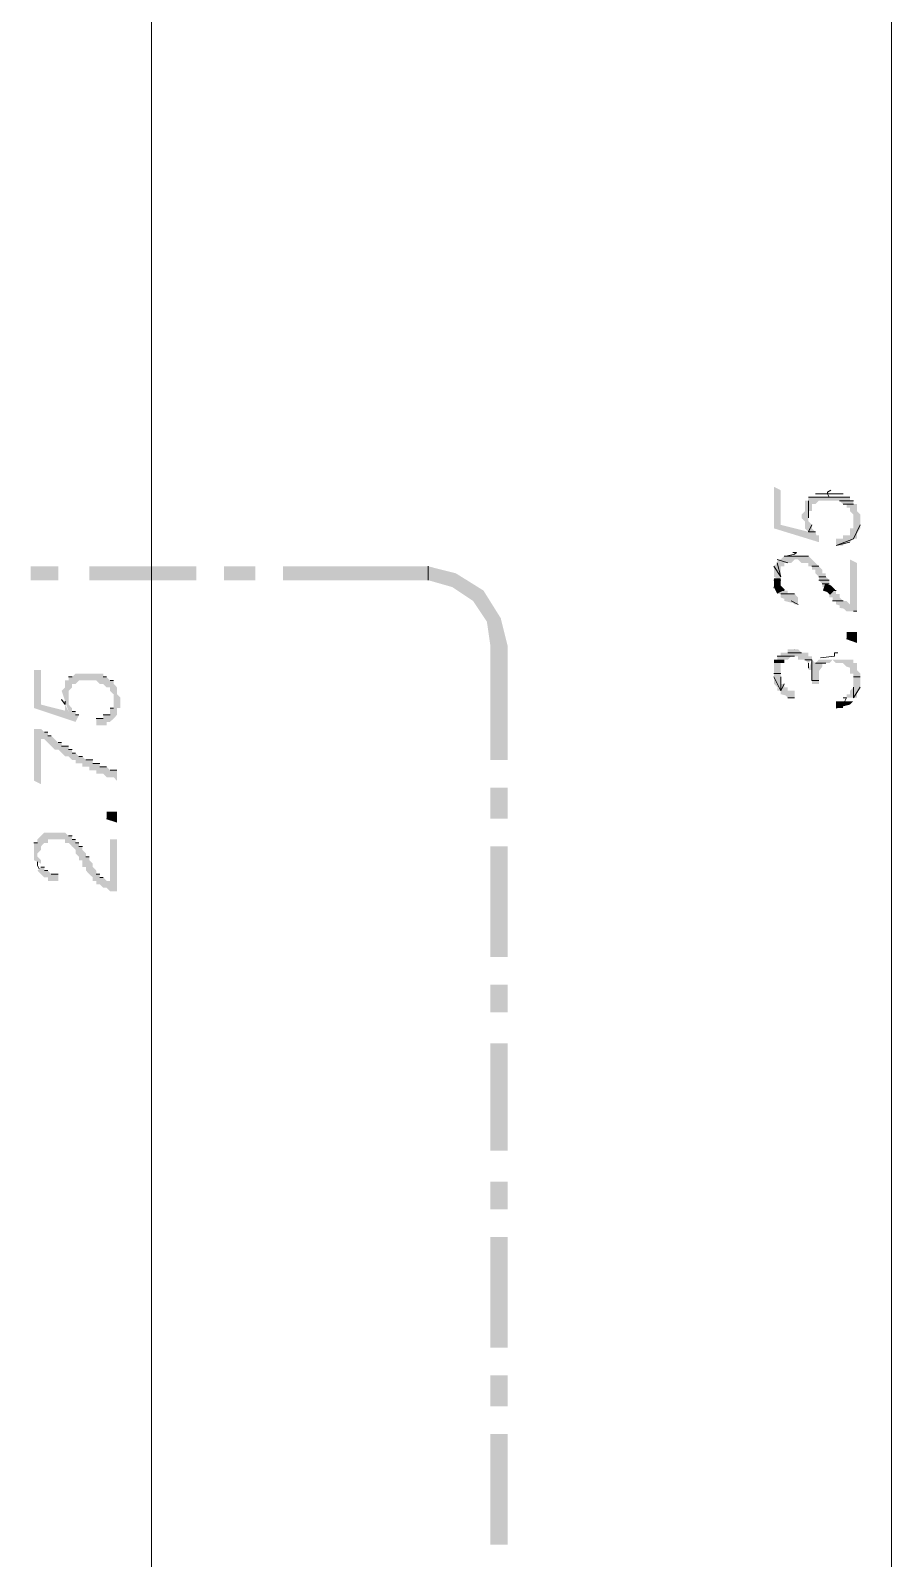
# Model space of a CAD drawing. Header units: millimetres. Extents: x 182 to 575, y -105 to 95.
# Drawn here: x 280.609 to 281.794, y 83.763 to 85.868 of the extents above; entities that cross this region are included whole.
import ezdxf

# ---------------------------------------------------------------- set-up
doc = ezdxf.new("R2010")
doc.units = ezdxf.units.MM
doc.header["$MEASUREMENT"] = 0
doc.layers.add('PDF_Geometry', color=7, linetype='Continuous')
doc.layers.add('PDF_Solid Fills', color=7, linetype='Continuous')

msp = doc.modelspace()

# ---------------------------------------------------------------- hatches: boundary and pattern name
at = {"layer": 'PDF_Solid Fills', "transparency": 33554559}
for points in [[(281.6913, 85.1729), (281.6897, 85.1777), (281.685, 85.1824), (281.685, 85.1872), (281.6802, 85.192), (281.6802, 85.2062), (281.685, 85.2062), (281.685, 85.2158), (281.6897, 85.2158), (281.6945, 85.2205), (281.7231, 85.2205), (281.7278, 85.2158), (281.7326, 85.2158), (281.7326, 85.211), (281.7373, 85.211), (281.7373, 85.2062), (281.7421, 85.2015), (281.7421, 85.1824), (281.7373, 85.1824), (281.7373, 85.1729), (281.7278, 85.1729), (281.7278, 85.1681), (281.7183, 85.1681), (281.7183, 85.1586), (281.7278, 85.1586), (281.731, 85.1618), (281.7373, 85.1634), (281.7421, 85.1681), (281.7469, 85.1681), (281.7469, 85.1753), (281.7516, 85.1824), (281.7516, 85.2015), (281.7469, 85.2062), (281.7469, 85.2158), (281.7421, 85.2158), (281.7421, 85.2205), (281.7373, 85.2205), (281.7373, 85.2253), (281.6802, 85.2253), (281.6802, 85.2205), (281.6754, 85.2205), (281.6754, 85.2062), (281.6707, 85.2015), (281.6707, 85.1967), (281.6754, 85.192), (281.6754, 85.1824), (281.6802, 85.1777), (281.6421, 85.1872), (281.6421, 85.2348), (281.6326, 85.2396), (281.6326, 85.1824), (281.6945, 85.1634), (281.6945, 85.1729)], [(281.6993, 85.1062), (281.6993, 85.1015), (281.7135, 85.1015), (281.7088, 85.1062), (281.7088, 85.111), (281.704, 85.1158), (281.704, 85.1205), (281.6993, 85.1205), (281.6993, 85.1253), (281.6945, 85.1301), (281.6897, 85.1348), (281.685, 85.1396), (281.6802, 85.1443), (281.6469, 85.1443), (281.6421, 85.1396), (281.6373, 85.1396), (281.6373, 85.1348), (281.6326, 85.1301), (281.6326, 85.1158), (281.6421, 85.111), (281.6421, 85.1301), (281.6469, 85.1301), (281.6469, 85.1348), (281.6564, 85.1348), (281.6612, 85.1396), (281.6659, 85.1396), (281.6707, 85.1348), (281.6802, 85.1348), (281.6802, 85.1301), (281.685, 85.1301), (281.685, 85.1253), (281.6897, 85.1253), (281.6897, 85.1205), (281.6945, 85.1158), (281.6945, 85.111)], [(281.7231, 85.0761), (281.7231, 85.0729), (281.729, 85.0717), (281.7326, 85.0682), (281.7469, 85.0682), (281.7469, 85.1348), (281.7373, 85.1396), (281.7373, 85.0777), (281.7326, 85.0824), (281.7278, 85.0824), (281.7231, 85.0872), (281.7231, 85.092), (281.7183, 85.092), (281.7183, 85.0967), (281.7088, 85.092), (281.7088, 85.0872), (281.7135, 85.0872), (281.7135, 85.0824), (281.7183, 85.0824), (281.7183, 85.0777)], [(281.6469, 85.0853), (281.6469, 85.0824), (281.6596, 85.0793), (281.6612, 85.0777), (281.6659, 85.0777), (281.6659, 85.0872), (281.6612, 85.092), (281.6516, 85.092), (281.6516, 85.0967), (281.6373, 85.0967), (281.6373, 85.092), (281.6421, 85.092), (281.6421, 85.0872)], [(281.7326, 85.0301), (281.7469, 85.0253), (281.7469, 85.0396), (281.7326, 85.0396)], [(280.6612, 84.9301), (280.6564, 84.9396), (280.6564, 84.9312), (280.6231, 84.9396), (280.6231, 84.9872), (280.6135, 84.9872), (280.6135, 84.9348), (280.6707, 84.9158), (280.6754, 84.9253), (280.6707, 84.9253), (280.6707, 84.9301), (280.6659, 84.9301), (280.6659, 84.9348), (280.6612, 84.9396), (280.6612, 84.9586), (280.6659, 84.9634), (280.6659, 84.9682), (280.6707, 84.9682), (280.6754, 84.9729), (280.6992, 84.9729), (280.704, 84.9682), (280.7088, 84.9682), (280.7135, 84.9634), (280.7183, 84.9634), (280.7183, 84.9586), (280.7231, 84.9539), (280.7231, 84.9348), (280.7183, 84.9348), (280.7183, 84.9253), (280.7088, 84.9253), (280.7088, 84.9205), (280.6992, 84.9205), (280.6992, 84.911), (280.7135, 84.911), (280.7135, 84.9158), (280.7183, 84.9158), (280.7231, 84.9205), (280.7278, 84.9253), (280.7278, 84.9348), (280.7326, 84.9348), (280.7326, 84.9491), (280.7278, 84.9539), (280.7278, 84.9634), (280.7231, 84.9682), (280.7231, 84.9729), (280.7183, 84.9729), (280.7135, 84.9777), (280.7088, 84.9777), (280.7088, 84.9824), (280.6707, 84.9824), (280.6659, 84.9777), (280.6612, 84.9777), (280.6612, 84.9729), (280.6564, 84.9729), (280.6564, 84.9634), (280.6516, 84.9586)], [(281.7183, 84.9348), (281.7278, 84.9348), (281.7278, 84.9372), (281.7373, 84.9396), (281.7421, 84.9443), (281.7183, 84.9443)], [(280.7088, 84.8443), (280.7135, 84.8396), (280.7231, 84.8396), (280.7278, 84.8348), (280.7278, 84.8491), (280.7183, 84.8491), (280.7135, 84.8539), (280.704, 84.8539), (280.704, 84.8586), (280.6945, 84.8586), (280.6945, 84.8634), (280.685, 84.8634), (280.6802, 84.8682), (280.6754, 84.8682), (280.6707, 84.8729), (280.6659, 84.8729), (280.6659, 84.8777), (280.6612, 84.8777), (280.6612, 84.8824), (280.6516, 84.8824), (280.6516, 84.8872), (280.6469, 84.8872), (280.6421, 84.892), (280.6373, 84.8967), (280.6326, 84.8967), (280.6326, 84.9015), (280.6278, 84.9015), (280.6231, 84.9062), (280.6135, 84.9062), (280.6135, 84.8348), (280.6231, 84.8301), (280.6231, 84.892), (280.6278, 84.892), (280.6326, 84.8872), (280.6373, 84.8824), (280.6421, 84.8777), (280.6469, 84.8777), (280.6564, 84.8682), (280.6612, 84.8682), (280.6659, 84.8634), (280.6707, 84.8634), (280.6707, 84.8586), (280.6802, 84.8586), (280.6802, 84.8539), (280.6897, 84.8539), (280.6897, 84.8491), (280.6992, 84.8491), (280.6992, 84.8443)], [(280.7135, 84.7824), (280.7278, 84.7777), (280.7278, 84.792), (280.7135, 84.792)], [(280.7135, 84.6872), (280.7183, 84.6824), (280.7278, 84.6824), (280.7278, 84.7539), (280.7183, 84.7539), (280.7183, 84.6967), (280.7135, 84.6967), (280.7088, 84.7015), (280.704, 84.7015), (280.704, 84.7062), (280.6992, 84.7062), (280.6992, 84.711), (280.6945, 84.7158), (280.6945, 84.7205), (280.6897, 84.7253), (280.6897, 84.7301), (280.685, 84.7301), (280.685, 84.7348), (280.6802, 84.7396), (280.6802, 84.7443), (280.6754, 84.7443), (280.6754, 84.7491), (280.6707, 84.7491), (280.6707, 84.7539), (280.6659, 84.7539), (280.6659, 84.7586), (280.6612, 84.7586), (280.6564, 84.7634), (280.6278, 84.7634), (280.6231, 84.7586), (280.6183, 84.7539), (280.6183, 84.7491), (280.6135, 84.7491), (280.6135, 84.7253), (280.6231, 84.7205), (280.6231, 84.7253), (280.6183, 84.7301), (280.6183, 84.7348), (280.6231, 84.7396), (280.6231, 84.7443), (280.6278, 84.7491), (280.6326, 84.7491), (280.6326, 84.7539), (280.6564, 84.7539), (280.6564, 84.7491), (280.6612, 84.7491), (280.6659, 84.7443), (280.6707, 84.7396), (280.6707, 84.7348), (280.6754, 84.7301), (280.6754, 84.7253), (280.6802, 84.7253), (280.6802, 84.7158), (280.685, 84.7158), (280.685, 84.711), (280.6897, 84.7062), (280.6945, 84.7015), (280.6945, 84.6967), (280.6992, 84.6967), (280.6992, 84.692), (280.704, 84.692), (280.7088, 84.6872)], [(280.6326, 84.7015), (280.6326, 84.6967), (280.6469, 84.6967), (280.6469, 84.7062), (280.6373, 84.7062), (280.6326, 84.711), (280.6278, 84.711), (280.6278, 84.7158), (280.6231, 84.7158), (280.6183, 84.711), (280.6278, 84.7015)]]:
    msp.add_hatch(color=256, dxfattribs=at).paths.add_polyline_path(points)
h = msp.add_hatch(color=256, dxfattribs=at)
h.paths.add_polyline_path([(281.6707, 85.2015), (281.6707, 85.1967), (281.6707, 85.2015)], flags=0)
h.paths.add_polyline_path([(281.6707, 85.1967), (281.6707, 85.2015), (281.6707, 85.1967)], flags=0)
h.paths.add_polyline_path([(281.6754, 85.1872), (281.6754, 85.2158), (281.6754, 85.1872)], flags=0)
h.paths.add_polyline_path([(281.6754, 85.2158), (281.6754, 85.1872), (281.6754, 85.2158)], flags=0)
h.paths.add_polyline_path([(281.6754, 85.1824), (281.6754, 85.2205), (281.6754, 85.1824)], flags=0)
at = {"layer": 'PDF_Solid Fills', "true_color": 0x828282, "transparency": 33554559}
for points in [[(280.6088, 85.1301), (280.6088, 85.111), (280.6469, 85.111), (280.6469, 85.1301)], [(280.6897, 85.1301), (280.6897, 85.111), (280.8373, 85.111), (280.8373, 85.1301)], [(280.8754, 85.1301), (280.8754, 85.111), (280.9183, 85.111), (280.9183, 85.1301)], [(280.9564, 85.1301), (280.9564, 85.111), (281.1564, 85.111), (281.1897, 85.1015), (281.2183, 85.0824), (281.2373, 85.0539), (281.2421, 85.0205), (281.2421, 84.8634), (281.2659, 84.8634), (281.2659, 85.0205), (281.2564, 85.0586), (281.2326, 85.0967), (281.1945, 85.1205), (281.1564, 85.1301)], [(281.2659, 84.8253), (281.2421, 84.8253), (281.2421, 84.7824), (281.2659, 84.7824)], [(281.2659, 84.7443), (281.2421, 84.7443), (281.2421, 84.592), (281.2659, 84.592)], [(281.2659, 84.5539), (281.2421, 84.5539), (281.2421, 84.5158), (281.2659, 84.5158)], [(281.2659, 84.4729), (281.2421, 84.4729), (281.2421, 84.3253), (281.2659, 84.3253)], [(281.2659, 84.2824), (281.2421, 84.2824), (281.2421, 84.2443), (281.2659, 84.2443)], [(281.2659, 84.2062), (281.2421, 84.2062), (281.2421, 84.0539), (281.2659, 84.0539)], [(281.2659, 84.0158), (281.2421, 84.0158), (281.2421, 83.9729), (281.2659, 83.9729)], [(281.2659, 83.9348), (281.2421, 83.9348), (281.2421, 83.7824), (281.2659, 83.7824)]]:
    msp.add_hatch(color=8, dxfattribs=at).paths.add_polyline_path(points)
at = {"layer": 'PDF_Solid Fills', "transparency": 33554559}
h = msp.add_hatch(color=256, dxfattribs=at)
h.paths.add_polyline_path([(281.685, 84.9872), (281.685, 84.9682), (281.6945, 84.9682), (281.6945, 84.9856), (281.6993, 84.992), (281.6993, 84.9967), (281.7088, 84.9967), (281.7135, 85.0015), (281.6945, 85.0015), (281.6897, 84.9967), (281.685, 85.0015), (281.6802, 84.9872)])
h.paths.add_polyline_path([(281.6754, 85.0015), (281.6802, 84.9967), (281.685, 85.0015), (281.685, 85.0062), (281.6802, 85.0062), (281.6802, 85.011), (281.6707, 85.011), (281.6659, 85.0158), (281.6516, 85.0158), (281.6516, 85.011), (281.6421, 85.011), (281.6421, 85.0062), (281.6373, 85.0062), (281.6373, 85.0015), (281.6516, 85.0015), (281.6564, 85.0062), (281.6659, 85.0062), (281.6659, 85.0015)])
h.paths.add_polyline_path([(281.7373, 84.9904), (281.7373, 84.9824), (281.7421, 84.9824), (281.7421, 84.9634), (281.7373, 84.9586), (281.7373, 84.9539), (281.7326, 84.9539), (281.7326, 84.9491), (281.7469, 84.9491), (281.7469, 84.9562), (281.7516, 84.9634), (281.7516, 84.9824), (281.7469, 84.9872), (281.7469, 84.9967), (281.7421, 84.9967), (281.7421, 85.0015), (281.7135, 85.0015), (281.7183, 84.9967), (281.7278, 84.9967), (281.7326, 84.992)])
h = msp.add_hatch(color=256, dxfattribs=at)
h.paths.add_polyline_path([(281.6373, 84.9586), (281.6421, 84.9586), (281.6373, 84.9634)])
h.paths.add_polyline_path([(281.6485, 84.9523), (281.6516, 84.9491), (281.6612, 84.9491), (281.6612, 84.9586), (281.6516, 84.9586), (281.6516, 84.9634), (281.6469, 84.9634), (281.6469, 84.9682), (281.6421, 84.9682), (281.6421, 84.9967), (281.6326, 84.9967), (281.6326, 84.9682), (281.6421, 84.9586), (281.6421, 84.9539)])

# ---------------------------------------------------------------- linework, layer by layer
at = {"layer": 'PDF_Geometry', "lineweight": 13}
for points in [[(281.7945, 83.4824), (281.7945, 83.511), (281.7945, 86.6586), (281.7945, 86.6824)], [(280.7754, 83.4824), (280.7754, 83.511), (280.7754, 86.1586), (280.7754, 86.1824), (280.7754, 86.1586), (280.7754, 86.111)], [(281.6802, 85.2253), (281.7373, 85.2253), (281.6802, 85.2253)], [(281.7326, 85.2253), (281.685, 85.2253), (281.7326, 85.2253)], [(281.7278, 85.2301), (281.6897, 85.2301), (281.7278, 85.2301)], [(281.7112, 85.2348), (281.7064, 85.2324), (281.7064, 85.2301), (281.7064, 85.2301), (281.7064, 85.2301), (281.7088, 85.2253), (281.7088, 85.2253)], [(281.7231, 85.2205), (281.7421, 85.2205), (281.7231, 85.2205)], [(281.7278, 85.2158), (281.7421, 85.2158), (281.7278, 85.2158)], [(281.6897, 85.1777), (281.6802, 85.1777), (281.6897, 85.1777)], [(281.6516, 85.1348), (281.6373, 85.1396), (281.6516, 85.1348)], [(281.6802, 85.1443), (281.6469, 85.1443), (281.6802, 85.1443)], [(281.6588, 85.1491), (281.6635, 85.1491), (281.6612, 85.1467), (281.6493, 85.1443)], [(281.6945, 85.1301), (281.685, 85.1301), (281.6945, 85.1301)], [(281.685, 85.1301), (281.6945, 85.1301), (281.685, 85.1301)], [(281.6421, 85.111), (281.6326, 85.111), (281.6421, 85.111)], [(281.6326, 85.1015), (281.6421, 85.1015), (281.6326, 85.1015)], [(281.6469, 85.0967), (281.6373, 85.0967), (281.6469, 85.0967)], [(281.6945, 85.1158), (281.704, 85.1158), (281.6945, 85.1158)], [(281.7088, 85.111), (281.6945, 85.111), (281.7088, 85.111)], [(281.6993, 85.1062), (281.7088, 85.1062), (281.6993, 85.1062)], [(281.704, 85.0967), (281.7183, 85.0967), (281.704, 85.0967)], [(281.7183, 85.0967), (281.704, 85.0967), (281.7183, 85.0967)], [(281.6421, 85.092), (281.6612, 85.092), (281.6421, 85.092)], [(281.7278, 85.0824), (281.7135, 85.0824), (281.7278, 85.0824)], [(281.6612, 85.0158), (281.6612, 85.0158), (281.6612, 85.0158)], [(281.7469, 85.0253), (281.7326, 85.0301), (281.7469, 85.0253)], [(281.6612, 85.0062), (281.6373, 85.0062), (281.6612, 85.0062)], [(281.6373, 85.0062), (281.6612, 85.0062), (281.6373, 85.0062)], [(281.6707, 85.011), (281.6516, 85.011), (281.6707, 85.011)], [(281.6754, 85.0015), (281.685, 85.0015), (281.6754, 85.0015)], [(281.6802, 84.9967), (281.6802, 84.9967), (281.6802, 84.9896)], [(281.7207, 85.011), (281.7159, 85.011), (281.7159, 85.0062), (281.7159, 85.0062), (281.6969, 85.0039)], [(280.6612, 84.9777), (280.6659, 84.9777), (280.6612, 84.9777)], [(280.7135, 84.9777), (280.7088, 84.9777), (280.7135, 84.9777)], [(280.7231, 84.9729), (280.7183, 84.9729), (280.7231, 84.9729)], [(281.6421, 84.9824), (281.6326, 84.9824), (281.6421, 84.9824)], [(281.6326, 84.9777), (281.6421, 84.9586), (281.6326, 84.9777)], [(281.6945, 84.9729), (281.685, 84.9729), (281.6945, 84.9729)], [(281.7516, 84.9777), (281.7421, 84.9777), (281.7516, 84.9777)], [(281.7302, 84.9443), (281.7326, 84.9491), (281.7278, 84.9491)], [(280.6516, 84.9467), (280.6564, 84.9396), (280.6564, 84.9443)], [(280.6707, 84.9301), (280.6659, 84.9301), (280.6707, 84.9301)], [(280.7183, 84.9348), (280.7231, 84.9348), (280.7183, 84.9348)], [(280.6754, 84.9253), (280.6707, 84.9253), (280.6754, 84.9253)], [(280.6992, 84.9205), (280.7088, 84.9205), (280.6992, 84.9205)], [(280.7088, 84.9253), (280.7183, 84.9253), (280.7088, 84.9253)], [(280.6326, 84.9015), (280.6278, 84.9015), (280.6326, 84.9015)], [(280.6373, 84.8967), (280.6326, 84.8967), (280.6373, 84.8967)], [(280.6516, 84.8872), (280.6469, 84.8872), (280.6516, 84.8872)], [(280.6612, 84.8824), (280.6516, 84.8824), (280.6612, 84.8824)], [(280.6659, 84.8777), (280.6612, 84.8777), (280.6659, 84.8777)], [(280.6707, 84.8729), (280.6659, 84.8729), (280.6707, 84.8729)], [(280.6802, 84.8682), (280.6754, 84.8682), (280.6802, 84.8682)], [(280.6945, 84.8634), (280.685, 84.8634), (280.6945, 84.8634)], [(280.704, 84.8586), (280.6945, 84.8586), (280.704, 84.8586)], [(280.7135, 84.8539), (280.704, 84.8539), (280.7135, 84.8539)], [(280.7278, 84.8491), (280.7183, 84.8491), (280.7278, 84.8491)], [(280.7278, 84.7777), (280.7135, 84.7824), (280.7278, 84.7777)], [(280.6135, 84.7491), (280.6183, 84.7491), (280.6135, 84.7491)], [(280.6659, 84.7586), (280.6612, 84.7586), (280.6659, 84.7586)], [(280.6707, 84.7539), (280.6659, 84.7539), (280.6707, 84.7539)], [(280.6754, 84.7491), (280.6707, 84.7491), (280.6754, 84.7491)], [(280.6802, 84.7443), (280.6754, 84.7443), (280.6802, 84.7443)], [(280.6183, 84.7229), (280.6183, 84.7181), (280.6207, 84.7134)], [(280.6897, 84.7301), (280.685, 84.7301), (280.6897, 84.7301)], [(280.6278, 84.7158), (280.6231, 84.7158), (280.6278, 84.7158)], [(280.6326, 84.711), (280.6278, 84.711), (280.6326, 84.711)], [(280.6469, 84.7062), (280.6373, 84.7062), (280.6469, 84.7062)], [(280.704, 84.7062), (280.6992, 84.7062), (280.704, 84.7062)], [(280.7088, 84.7015), (280.704, 84.7015), (280.7088, 84.7015)]]:
    msp.add_lwpolyline(points, dxfattribs=at)
for points in [[(281.6802, 85.1967), (281.6802, 85.2205), (281.6802, 85.1967)], [(281.685, 85.1872), (281.6802, 85.1777), (281.685, 85.1872)], [(281.7516, 85.1872), (281.7421, 85.1681), (281.7516, 85.1872)], [(281.7421, 85.1681), (281.7183, 85.1586), (281.7421, 85.1681)], [(281.7373, 85.1634), (281.7183, 85.1586), (281.7373, 85.1634)], [(281.6326, 85.1301), (281.6421, 85.1158), (281.6326, 85.1301)], [(281.6373, 85.1348), (281.6421, 85.1158), (281.6373, 85.1348)], [(281.6564, 85.0824), (281.6659, 85.0777), (281.6564, 85.0824)], [(281.7421, 85.0682), (281.7469, 85.0682), (281.7421, 85.0682)], [(281.685, 84.9729), (281.685, 85.0015), (281.685, 84.9729)], [(281.6897, 84.9967), (281.704, 84.9967), (281.6897, 84.9967)], [(281.6421, 84.9777), (281.6421, 84.9586), (281.6421, 84.9777)], [(281.6469, 84.9682), (281.6421, 84.9586), (281.6469, 84.9682)], [(281.6516, 84.9491), (281.6612, 84.9491), (281.6516, 84.9491)], [(281.7421, 84.9634), (281.7421, 84.9491), (281.7421, 84.9634)], [(281.7516, 84.9634), (281.7421, 84.9491), (281.7516, 84.9634)], [(281.7326, 84.9396), (281.7183, 84.9348), (281.7326, 84.9396)]]:
    msp.add_lwpolyline(points, close=True, dxfattribs=at)
at = {"layer": 'PDF_Geometry', "color": 8, "lineweight": 0, "true_color": 0x828282}
msp.add_lwpolyline([(281.1564, 85.1301), (281.1564, 85.111)], dxfattribs=at)
at = {"layer": 'PDF_Geometry', "lineweight": 13}
for points, const_width in [([(281.6373, 85.1134), (281.6373, 85.111), (281.6373, 85.1062), (281.6373, 85.1015), (281.6397, 85.0991), (281.635, 85.0967)], 0.00952), ([(281.7016, 85.1015), (281.7088, 85.0991), (281.7135, 85.0943)], 0.0101)]:
    msp.add_lwpolyline(points, dxfattribs=dict(at, const_width=const_width))
msp.add_lwpolyline([(281.6493, 85.0015, 0, 0, 0), (281.6397, 85.0015, 0.0143, 0.0143, 0), (281.6397, 84.9967, 0, 0, 0)], format="xyseb", dxfattribs=at)

doc.saveas('drawing.dxf')
